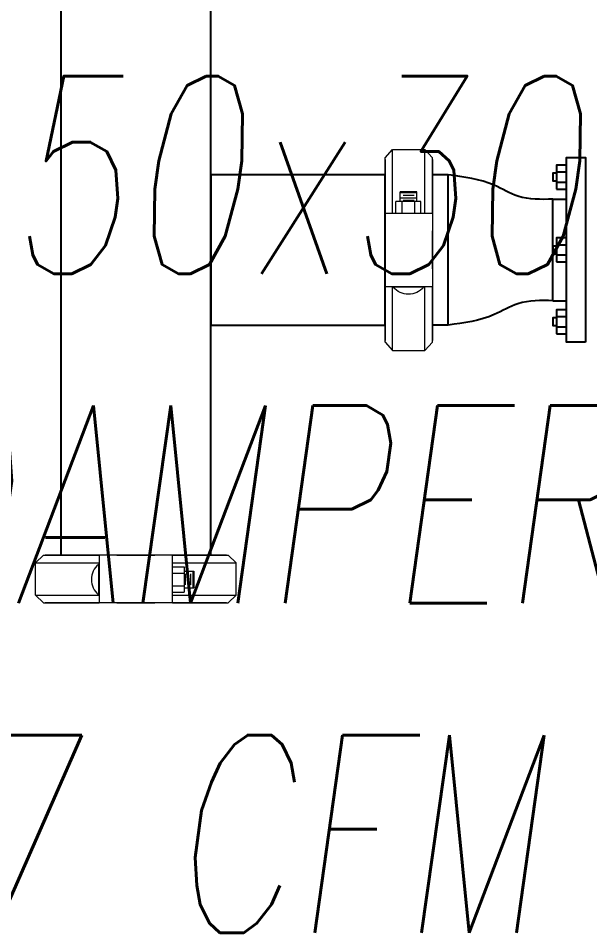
# Model space of a CAD drawing. Extents: x 226317 to 226469, y 8188101 to 8188260.
# Drawn here: x 226393.338 to 226393.771, y 8188235.341 to 8188236.035 of the extents above; entities that cross this region are included whole.
import ezdxf

# ---------------------------------------------------------------- set-up
doc = ezdxf.new("R2010")
doc.units = 0
doc.header["$LTSCALE"] = 15
doc.layers.get('0').update_dxf_attribs({"color": 250})
for name, color, linetype in [('00-GTI-Acoples', 250, 'Continuous'), ('A-SANITARIOS', 250, 'Continuous'), ('L12 Texto', 12, 'Continuous'), ('L3 Equipos y Ductos', 160, 'Continuous')]:
    doc.layers.add(name, color=color, linetype=linetype)
doc.styles.add('JNV ING', font='romans.shx', dxfattribs={"width": 0.7, "oblique": 8, "height": 0.15})

# ---------------------------------------------------------------- blocks, each defined once
blk = doc.blocks.new('A$C363a55df')
at = {"layer": '00-GTI-Acoples', "linetype": 'Continuous', "lineweight": 0, "extrusion": (3.83476e-17, -1, 0)}
for p, q in [((-27.1, 105), (-18.4, 114.3)), ((-27.1, 41.9), (-27.1, 105)), ((-18.4, 41.9), (-18.4, 114.3)), ((18.4, 114.3), (-18.4, 114.3)), ((18.4, 41.9), (18.4, 114.3)), ((27.1, 105), (18.4, 114.3)), ((27.1, 41.9), (27.1, 105)), ((-9, 66), (0.5, 66)), ((-9, 55.1), (-9, 66)), ((0.5, 66), (10, 66)), ((10, 55.1), (10, 66)), ((-13.8, 41.9), (-13.8, 55.1)), ((-13.8, 55.1), (-6.7, 55.1)), ((-6.7, 41.9), (-6.7, 55.1)), ((-6.7, 55.1), (7.7, 55.1)), ((7.7, 41.9), (7.7, 55.1)), ((7.7, 55.1), (14.9, 55.1)), ((14.9, 41.9), (14.9, 55.1)), ((-27.1, 41.9), (-27.1, 21.6)), ((-25.4, 41.9), (-27.1, 41.9)), ((-6.4, 41.9), (-25.4, 41.9)), ((7.4, 41.9), (-6.4, 41.9)), ((26.4, 41.9), (7.4, 41.9)), ((27.1, 41.9), (26.4, 41.9)), ((27.1, 41.9), (27.1, 21.6)), ((-27.1, -21.6), (-27.1, 21.6)), ((27.1, -21.6), (27.1, 21.6)), ((-27.1, -21.6), (-27.1, -41.9)), ((27.1, -21.6), (27.1, -41.9)), ((-27.1, -41.9), (-25.4, -41.9)), ((-27.1, -105), (-27.1, -41.9)), ((-25.4, -41.9), (-6.4, -41.9)), ((-18.4, -114.3), (-18.4, -41.9)), ((-16.8, -42.5), (-16.8, -41.9)), ((-16.8, -42.5), (17.8, -42.5)), ((-6.4, -41.9), (7.4, -41.9)), ((7.4, -41.9), (26.4, -41.9)), ((17.8, -42.5), (17.8, -41.9)), ((18.4, -114.3), (18.4, -41.9)), ((26.4, -41.9), (27.1, -41.9)), ((27.1, -105), (27.1, -41.9)), ((-27.1, -105), (-18.4, -114.3)), ((18.4, -114.3), (-18.4, -114.3)), ((27.1, -105), (18.4, -114.3))]:
    blk.add_line(p, q, dxfattribs=at)
at = {"layer": '00-GTI-Acoples', "linetype": 'Continuous', "lineweight": 0}
for p, q in [((-27.1, 103.1), (-27.1, -103.1)), ((27.1, 103.1), (27.1, -103.1)), ((10, 65.3), (-9, 65.3)), ((6.5, 62.5), (-6, 62.5)), ((10, 59.5), (-9, 59.5)), ((6.5, 56.7), (-6, 56.7))]:
    blk.add_line(p, q, dxfattribs=at)
blk.add_arc((0.5, -27.6), 22.9, 220.8756, 319.1244, dxfattribs=at)
blk = doc.blocks.new('BOMBAS-28.02.2025')
at = {"layer": 'A-SANITARIOS'}
for p, q in [((4.23671, -7.12002, 0), (4.23671, -6.97991, 0)), ((4.23671, -6.97991, 0), (4.25095, -6.97991, 0)), ((4.25095, -6.97991, 0), (4.25095, -7.12002, 0)), ((4.23671, -6.98556, 0), (4.22896, -6.98556, 0)), ((4.22896, -6.98556, 0), (4.22896, -7.00377, 0)), ((4.23671, -7.00377, 0), (4.23671, -6.98556, 0)), ((4.22896, -6.99176, 0), (4.22639, -6.99176, 0)), ((4.22639, -6.99176, 0), (4.22639, -6.99757, 0)), ((4.22896, -6.99075, 0), (4.23671, -6.99075, 0)), ((4.22896, -6.99075, 0), (4.23671, -6.99075, 0)), ((4.22639, -6.99757, 0), (4.22896, -6.99757, 0)), ((4.22896, -6.99855, 0), (4.23671, -6.99855, 0)), ((4.22896, -6.99855, 0), (4.23671, -6.99855, 0)), ((4.22896, -7.00377, 0), (4.23671, -7.00377, 0)), ((4.23671, -7.04081, 0), (4.22896, -7.04081, 0)), ((4.22896, -7.04081, 0), (4.22896, -7.05902, 0)), ((4.23671, -7.05902, 0), (4.23671, -7.04081, 0)), ((4.22896, -7.04701, 0), (4.22639, -7.04701, 0)), ((4.22639, -7.04701, 0), (4.22639, -7.05282, 0)), ((4.22896, -7.046, 0), (4.23671, -7.046, 0)), ((4.22896, -7.046, 0), (4.23671, -7.046, 0)), ((4.22639, -7.05282, 0), (4.22896, -7.05282, 0)), ((4.22896, -7.05379, 0), (4.23671, -7.05379, 0)), ((4.22896, -7.05379, 0), (4.23671, -7.05379, 0)), ((4.22896, -7.05902, 0), (4.23671, -7.05902, 0)), ((4.23671, -7.09537, 0), (4.22896, -7.09537, 0)), ((4.22896, -7.09537, 0), (4.22896, -7.11358, 0)), ((4.23671, -7.11358, 0), (4.23671, -7.09537, 0)), ((4.22896, -7.10157, 0), (4.22639, -7.10157, 0)), ((4.22639, -7.10157, 0), (4.22639, -7.10738, 0)), ((4.22896, -7.10056, 0), (4.23671, -7.10056, 0)), ((4.22896, -7.10056, 0), (4.23671, -7.10056, 0)), ((4.22639, -7.10738, 0), (4.22896, -7.10738, 0)), ((4.22896, -7.10836, 0), (4.23671, -7.10836, 0)), ((4.22896, -7.10836, 0), (4.23671, -7.10836, 0)), ((4.22896, -7.11358, 0), (4.23671, -7.11358, 0)), ((4.25095, -7.12002, 0), (4.23671, -7.12002, 0))]:
    blk.add_line(p, q, dxfattribs=at)
at = {"layer": 'A-SANITARIOS', "linetype": 'Continuous'}
for p, q in [((4.14677, -7.10696, 0), (4.14677, -6.99296, 0)), ((4.14677, -7.09996, 0), (4.14677, -6.99996, 0)), ((4.22639, -7.01145, 0), (4.23671, -7.01145, 0)), ((4.22639, -7.08847, 0), (4.22639, -7.01145, 0)), ((4.22639, -7.01145, 0), (4.23671, -7.01145, 0)), ((4.22639, -7.08847, 0), (4.22639, -7.01172, 0)), ((4.22639, -7.08847, 0), (4.23671, -7.08847, 0)), ((4.22639, -7.08847, 0), (4.23671, -7.08847, 0))]:
    blk.add_line(p, q, dxfattribs=at)
at = {"layer": 'A-SANITARIOS', "elevation": 0}
for points in [[(3.96679, -7.28175), (3.96679, -5.41817), (3.85279, -5.41817), (3.85279, -7.28175)], [(4.14677, -6.99296), (4.13499, -6.99296)], [(4.22896, -6.99176), (4.22639, -6.99176), (4.22639, -6.99757), (4.22896, -6.99757)], [(4.22896, -7.04701), (4.22639, -7.04701), (4.22639, -7.05282), (4.22896, -7.05282)], [(4.22896, -7.10157), (4.22639, -7.10157), (4.22639, -7.10738), (4.22896, -7.10738)], [(4.14677, -7.10696), (4.13499, -7.10696)]]:
    blk.add_lwpolyline(points, dxfattribs=at)
at = {"layer": 'A-SANITARIOS'}
for points, elevation in [([(4.25095, -7.12002), (4.23671, -7.12002), (4.23671, -6.97991), (4.25095, -6.97991)], 0.00004), ([(4.22896, -7.00377), (4.23671, -7.00377), (4.23671, -6.98556), (4.22896, -6.98556)], 0.00004), ([(3.96679, -6.99296), (3.96679, -7.10696), (4.09893, -7.10696), (4.09893, -6.99296)], 0), ([(4.22896, -7.05902), (4.23671, -7.05902), (4.23671, -7.04081), (4.22896, -7.04081)], 0.00004), ([(4.22896, -7.11358), (4.23671, -7.11358), (4.23671, -7.09537), (4.22896, -7.09537)], 0.00004)]:
    blk.add_lwpolyline(points, close=True, dxfattribs=dict(at, elevation=elevation))
at = {"layer": 'A-SANITARIOS', "linetype": 'Continuous'}
for points in [[(4.22639, -7.01145, 0), (4.19979, -7.00916, 0), (4.18179, -7.00088, 0), (4.14677, -6.99296, 0)], [(4.22639, -7.08847, 0), (4.19979, -7.09076, 0), (4.18179, -7.09904, 0), (4.14677, -7.10696, 0)]]:
    blk.add_spline(points, degree=3, dxfattribs=at)
at = {"layer": 'A-SANITARIOS', "linetype": 'Continuous', "lineweight": 0, "yscale": 0.0006666666666666666, "zscale": 0.0006666666666666666}
for p, xscale, rotation in [((4.11696, -7.04996, 0), -0.0006666666666666666, 359.9999999999999), ((3.90979, -7.29979, 0), 0.0006666666666666666, 270)]:
    blk.add_blockref('A$C363a55df', p, dxfattribs=dict(at, xscale=xscale, rotation=rotation))
blk = doc.blocks.new('A$C9a7b12d3')
at = {"layer": 'L12 Texto', "ltscale": 1.5, "insert": (0.77204, -12.31806), "char_height": 0.15, "attachment_point": 1, "style": 'JNV ING'}
blk.add_mtext_dynamic_manual_height_columns('\\pxqc;RE 550x300\\PC/DAMPER\\P817 CFM', width=1.9948547, gutter_width=0.75, heights=[0], dxfattribs=at)

msp = doc.modelspace()

# ---------------------------------------------------------------- block references
msp.add_blockref('BOMBAS-28.02.2025', (226389.51709, 8188242.90961))
at = {"layer": 'L3 Equipos y Ductos'}
msp.add_blockref('A$C9a7b12d3', (226391.65152, 8188248.30961), dxfattribs=at)

doc.saveas('drawing.dxf')
